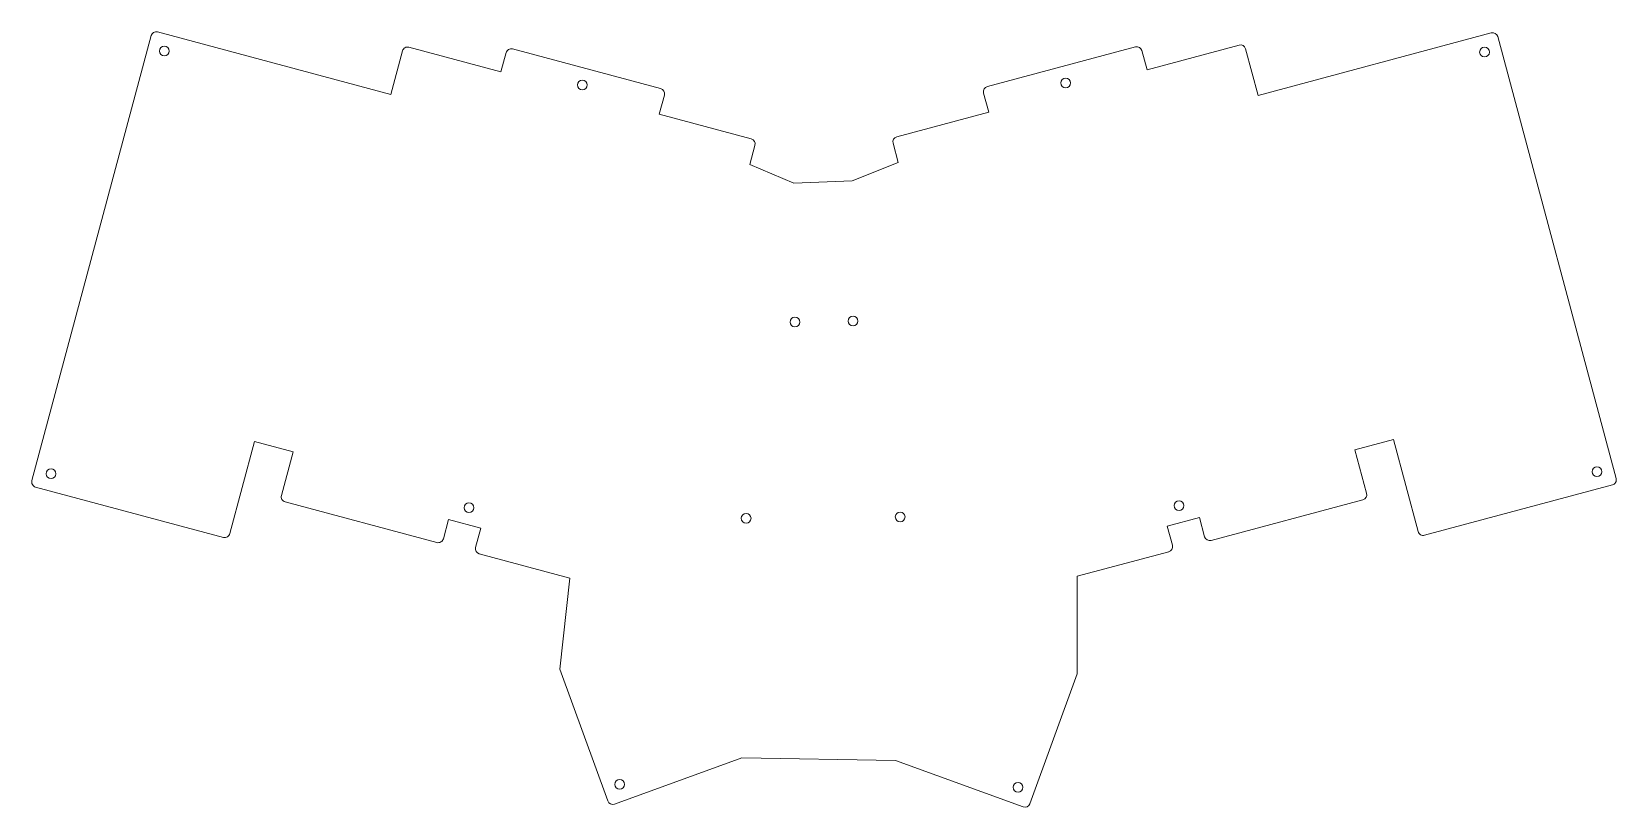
# Model space of a CAD drawing. Header units: millimetres. Extents: x -2 to 298, y 153 to 300.
import ezdxf

# ---------------------------------------------------------------- set-up
doc = ezdxf.new("R2010")
doc.units = ezdxf.units.MM

msp = doc.modelspace()

# ---------------------------------------------------------------- linework, layer by layer
at = {"color": 7, "linetype": 'Continuous', "lineweight": 15}
for p, q in [((20.53, 298.81), (-2.07, 214.48)), ((65.96, 287.67), (21.75, 299.52)), ((274.48, 299.31), (230.28, 287.47)), ((298.14, 214.88), (275.7, 298.61)), ((68.16, 295.91), (65.96, 287.67)), ((86.82, 291.94), (69.39, 296.61)), ((87.8, 295.58), (86.82, 291.94)), ((117.08, 288.76), (89.02, 296.28)), ((207.05, 296.68), (178.99, 289.16)), ((209.25, 292.33), (208.28, 295.97)), ((226.69, 297), (209.25, 292.33)), ((230.28, 287.47), (227.91, 296.3)), ((116.81, 283.91), (117.79, 287.54)), ((178.29, 287.93), (179.26, 284.3)), ((134.25, 279.23), (116.81, 283.91)), ((179.26, 284.3), (161.82, 279.63)), ((133.98, 274.38), (134.95, 278.01)), ((161.12, 278.4), (162.09, 274.77)), ((142.34, 270.87), (133.98, 274.38)), ((162.09, 274.77), (153.37, 271.26)), ((153.37, 271.26), (142.34, 270.87)), ((248.65, 220.3), (255.94, 222.26)), ((255.94, 222.26), (260.61, 204.82)), ((35.46, 204.43), (40.13, 221.86)), ((40.13, 221.86), (47.42, 219.91)), ((47.42, 219.91), (45.22, 211.67)), ((250.86, 212.07), (248.65, 220.3)), ((-1.36, 213.26), (34.23, 203.72)), ((261.84, 204.11), (297.43, 213.65)), ((45.92, 210.45), (74.68, 202.74)), ((221.39, 203.14), (250.15, 210.84)), ((213.08, 205.84), (219.19, 207.48)), ((219.19, 207.48), (220.16, 203.84)), ((75.91, 203.45), (76.88, 207.08)), ((76.88, 207.08), (82.99, 205.45)), ((82.99, 205.45), (82.02, 201.81)), ((214.06, 202.21), (213.08, 205.84)), ((82.72, 200.59), (99.86, 196)), ((196.04, 196.34), (213.35, 200.98)), ((99.86, 196), (97.98, 178.71)), ((196.01, 177.84), (196.04, 196.34)), ((97.98, 178.71), (107.06, 153.76)), ((187.04, 153.22), (196.01, 177.84)), ((108.34, 153.17), (132.44, 161.93)), ((132.44, 161.93), (161.57, 161.43)), ((161.57, 161.43), (185.76, 152.62))]:
    msp.add_line(p, q, dxfattribs=at)
for centre in [(23.04, 295.88), (273.2, 295.68), (102.23, 289.45), (193.85, 289.84), (142.52, 244.53), (153.55, 244.72), (1.57, 215.77), (294.5, 216.16), (80.76, 209.34), (215.31, 209.73), (133.28, 207.34), (162.47, 207.6), (109.3, 156.9), (184.8, 156.36)]:
    msp.add_circle(centre, 0.925, dxfattribs=at)
for centre, start, end in [((21.49, 298.55), 75.0001, 165.0001), ((274.74, 298.35), 15.0004, 105.0004), ((69.13, 295.65), 74.9945, 164.9977), ((88.76, 295.32), 74.9945, 164.9961), ((207.31, 295.71), 15.0015, 105.0015), ((226.95, 296.04), 14.9975, 104.9975), ((116.82, 287.8), 344.9961, 74.9945), ((179.25, 288.19), 105.0015, 194.992), ((162.08, 278.66), 104.9975, 194.9975), ((133.99, 278.27), 344.9961, 74.9945), ((-1.1, 214.22), 165.0001, 255.0013), ((297.18, 214.62), 284.9975, 15.0004), ((46.18, 211.42), 165.0022, 255.0025), ((249.89, 211.81), 284.9975, 14.9975), ((34.49, 204.69), 255.0013, 345.0013), ((261.58, 205.08), 194.9975, 284.9975), ((74.94, 203.71), 255.0025, 345.0025), ((82.98, 201.55), 165.0025, 255.0025), ((213.09, 201.95), 285.0015, 15.0015), ((221.13, 204.1), 195.0015, 284.9975), ((108, 154.11), 199.9944, 289.9944), ((186.1, 153.56), 250.0028, 339.9964)]:
    msp.add_arc(centre, 1, start, end, dxfattribs=at)

doc.saveas('drawing.dxf')
